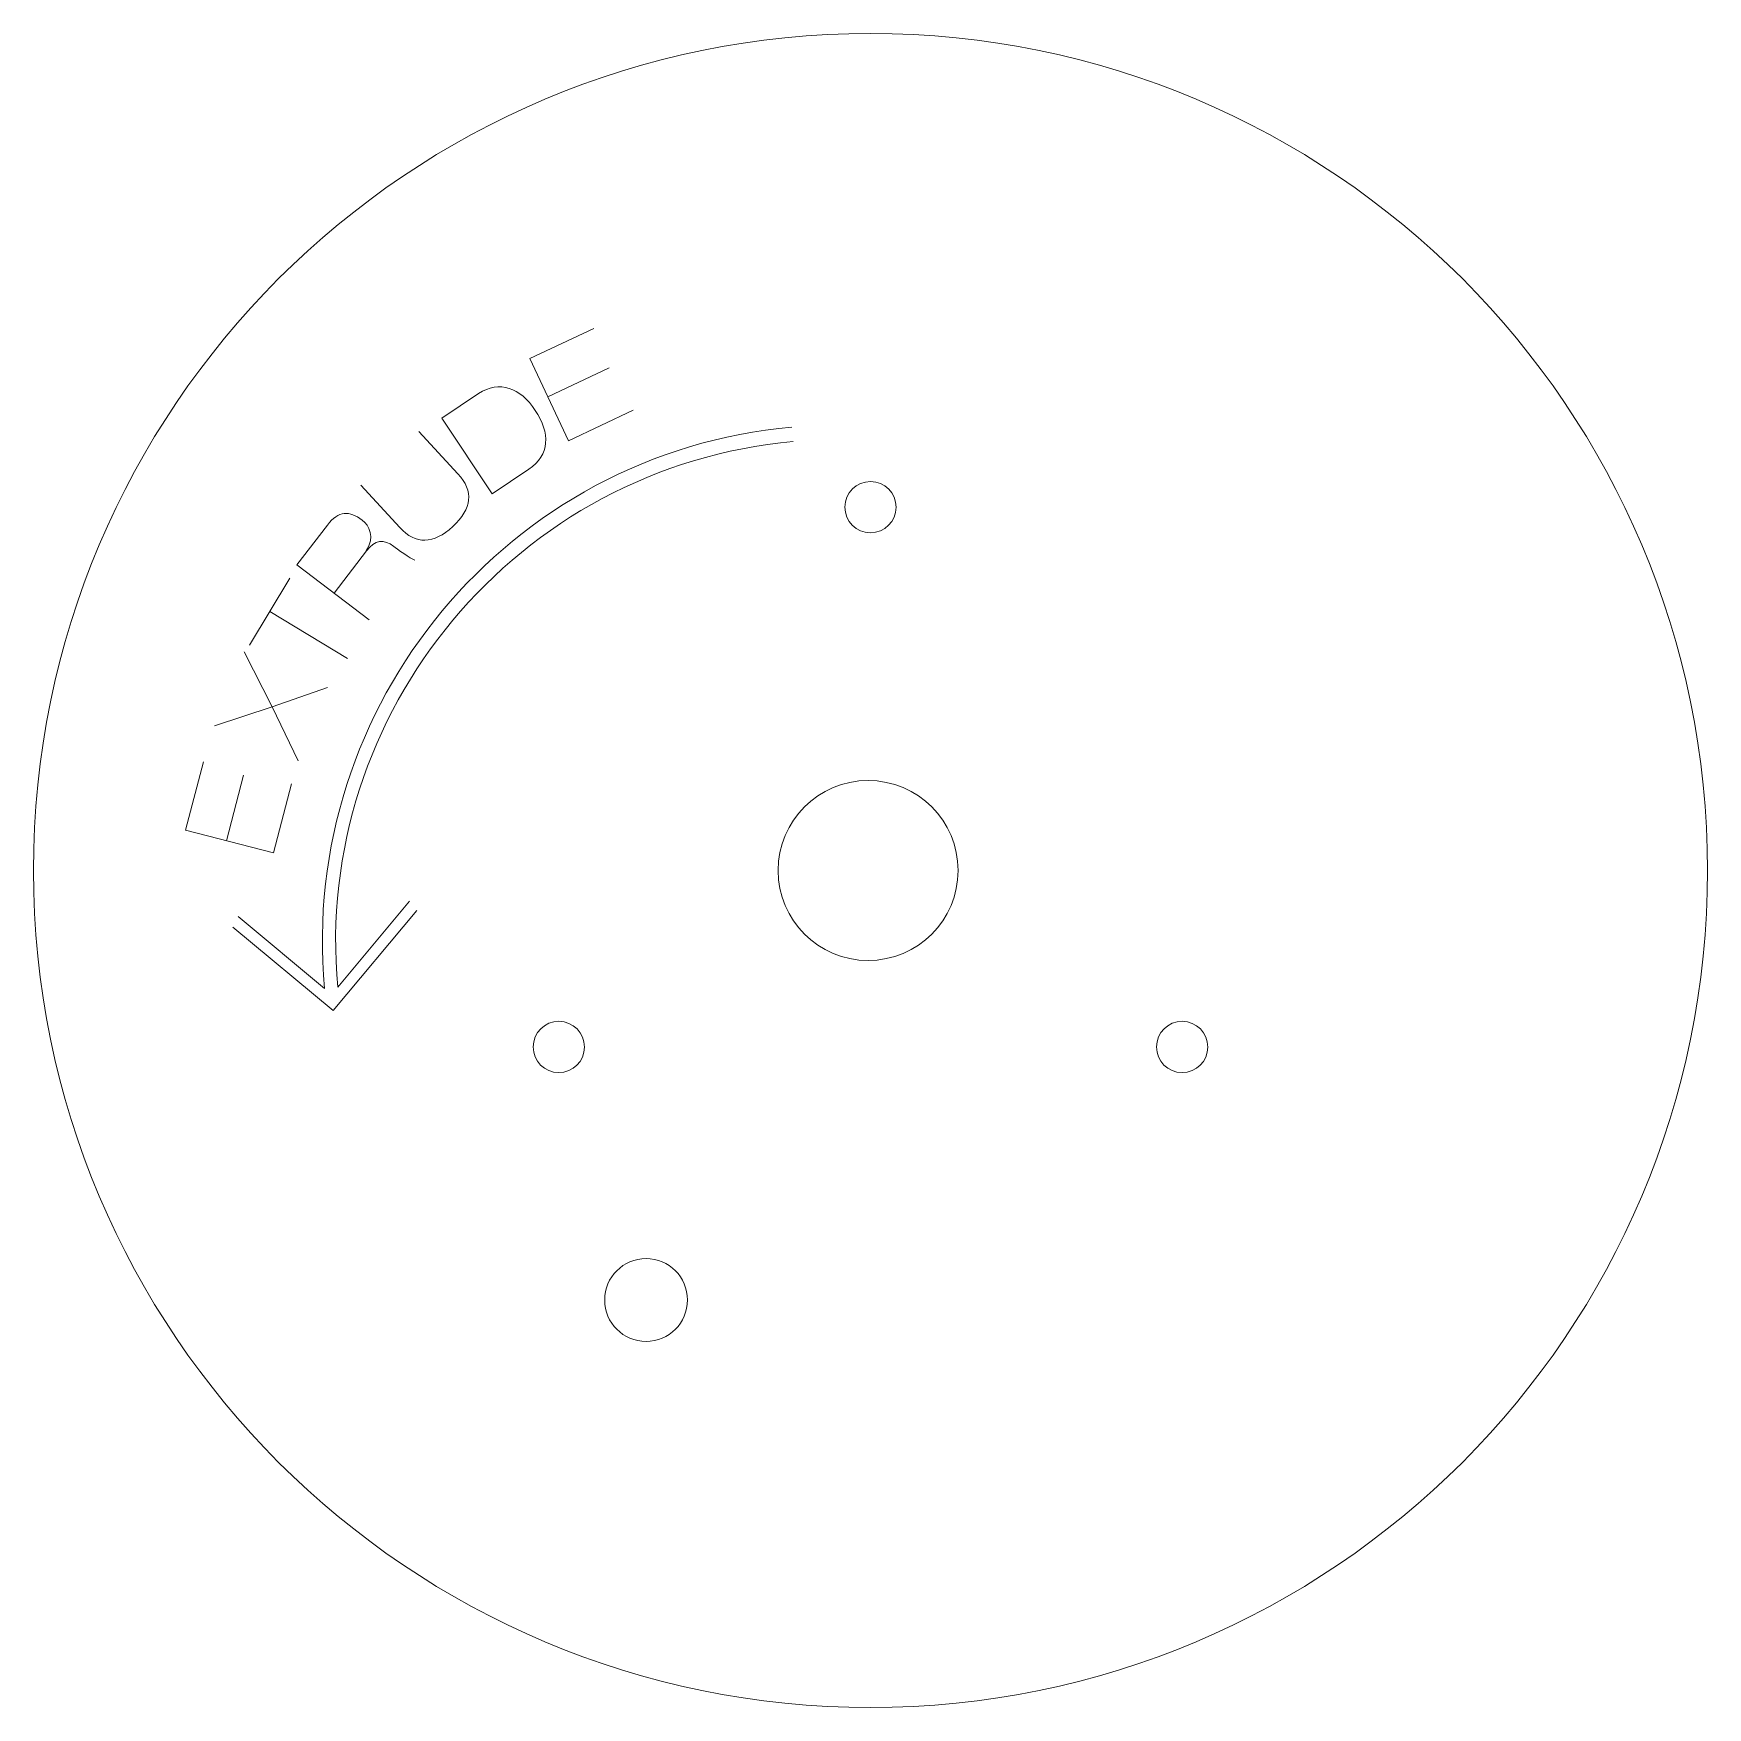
# Model space of a CAD drawing. Header units: inches. Extents: x 3 to 278, y -374 to -4.
# Drawn here: x 4.3 to 97.3, y -226.2 to -133.2 of the extents above; entities that cross this region are included whole.
import ezdxf

# ---------------------------------------------------------------- set-up
doc = ezdxf.new("R2010")
doc.units = ezdxf.units.IN
doc.header["$MEASUREMENT"] = 0
doc.layers.add('Layer 1', color=7, linetype='Continuous')

# ---------------------------------------------------------------- blocks, each defined once
blk = doc.blocks.new('block 67')
at = {"layer": 'Layer 1', "lineweight": 0}
blk.add_open_spline([(40.61, -203.542), (40.61, -204.813), (39.58, -205.844), (38.309, -205.844), (37.037, -205.844), (36.007, -204.813), (36.007, -203.542), (36.007, -202.271), (37.037, -201.24), (38.309, -201.24), (39.58, -201.24), (40.61, -202.271), (40.61, -203.542)], degree=3, knots=[0, 0, 0, 0, 1, 1, 1, 2, 2, 2, 3, 3, 3, 4, 4, 4, 4], dxfattribs=at)
blk = doc.blocks.new('block 68')
at = {"layer": 'Layer 1', "lineweight": 0}
blk.add_open_spline([(34.886, -189.484), (34.883, -190.271), (34.243, -190.907), (33.456, -190.904), (32.67, -190.902), (32.033, -190.263), (32.035, -189.476), (32.037, -188.69), (32.677, -188.053), (33.464, -188.055), (34.251, -188.057), (34.887, -188.697), (34.886, -189.484)], degree=3, knots=[0, 0, 0, 0, 1, 1, 1, 2, 2, 2, 3, 3, 3, 4, 4, 4, 4], dxfattribs=at)
blk = doc.blocks.new('block 69')
at = {"layer": 'Layer 1', "lineweight": 0}
blk.add_open_spline([(69.526, -189.484), (69.524, -190.271), (68.884, -190.907), (68.097, -190.904), (67.31, -190.902), (66.674, -190.263), (66.676, -189.476), (66.678, -188.69), (67.318, -188.053), (68.105, -188.055), (68.892, -188.057), (69.528, -188.697), (69.526, -189.484)], degree=3, knots=[0, 0, 0, 0, 1, 1, 1, 2, 2, 2, 3, 3, 3, 4, 4, 4, 4], dxfattribs=at)
blk = doc.blocks.new('block 70')
at = {"layer": 'Layer 1', "lineweight": 0}
blk.add_open_spline([(52.206, -159.483), (52.204, -160.27), (51.564, -160.907), (50.777, -160.905), (49.99, -160.902), (49.353, -160.262), (49.355, -159.476), (49.357, -158.689), (49.997, -158.052), (50.784, -158.054), (51.571, -158.057), (52.208, -158.696), (52.206, -159.483)], degree=3, knots=[0, 0, 0, 0, 1, 1, 1, 2, 2, 2, 3, 3, 3, 4, 4, 4, 4], dxfattribs=at)
blk = doc.blocks.new('block 66')
at = {"layer": 'Layer 1', "lineweight": 0}
for points in [[(97.298, -179.673), (97.298, -205.363), (76.471, -226.19), (50.78, -226.19), (25.09, -226.19), (4.263, -205.363), (4.263, -179.673), (4.263, -153.982), (25.09, -133.156), (50.78, -133.156), (76.471, -133.156), (97.298, -153.982), (97.298, -179.673)], [(55.649, -179.673), (55.649, -182.435), (53.411, -184.673), (50.649, -184.673), (47.887, -184.673), (45.649, -182.435), (45.649, -179.673), (45.649, -176.911), (47.887, -174.673), (50.649, -174.673), (53.411, -174.673), (55.649, -176.911), (55.649, -179.673)]]:
    blk.add_open_spline(points, degree=3, knots=[0, 0, 0, 0, 1, 1, 1, 2, 2, 2, 3, 3, 3, 4, 4, 4, 4], dxfattribs=at)
at = {"layer": 'Layer 1'}
for name in ['block 70', 'block 68', 'block 69', 'block 67']:
    blk.add_blockref(name, (0, 0), dxfattribs=at)

msp = doc.modelspace()

# ---------------------------------------------------------------- linework, layer by layer
at = {"layer": 'Layer 1', "lineweight": 0}
for points in [[(37.592, -154.092), (34, -155.787), (31.847, -151.221), (35.403, -149.545)], [(32.849, -153.344), (36.256, -151.738)], [(22.768, -161.904), (20.975, -164.26)], [(16.263, -167.158), (18.507, -163.427)], [(21.716, -167.883), (17.392, -165.282)], [(15.965, -167.523), (17.524, -170.575)], [(20.609, -169.503), (17.524, -170.575)], [(18.97, -173.581), (17.524, -170.575), (14.315, -171.629)], [(18.601, -174.854), (17.603, -178.699), (12.718, -177.432), (13.705, -173.628)], [(14.989, -178.021), (15.936, -174.375)], [(25.559, -181.893), (20.915, -187.46), (15.348, -182.816)]]:
    msp.add_lwpolyline(points, dxfattribs=at)
for points, knots in [([(26.954, -154.538), (26.954, -154.538), (29, -153.172), (29, -153.172), (30.158, -152.4), (31.317, -152.851), (32.153, -154.103), (32.988, -155.355), (32.96, -156.598), (31.8, -157.371), (31.8, -157.371), (29.756, -158.736), (29.756, -158.736), (29.756, -158.736), (26.954, -154.538), (26.954, -154.538)], [0, 0, 0, 0, 1, 1, 1, 2, 2, 2, 3, 3, 3, 4, 4, 4, 5, 5, 5, 5]), ([(15.631, -182.224), (15.631, -182.224), (20.434, -186.23), (20.434, -186.23), (19.01, -170.458), (30.644, -156.451), (46.417, -155.027)], [0, 0, 0, 0, 1, 1, 1, 2, 2, 2, 2]), ([(25.682, -155.275), (25.682, -155.275), (27.853, -157.629), (27.853, -157.629), (28.739, -158.591), (28.64, -159.567), (27.563, -160.559), (26.487, -161.55), (25.507, -161.571), (24.621, -160.61), (24.621, -160.61), (22.45, -158.255), (22.45, -158.255)], [0, 0, 0, 0, 1, 1, 1, 2, 2, 2, 3, 3, 3, 4, 4, 4, 4]), ([(25.162, -181.377), (25.162, -181.377), (21.169, -186.163), (21.169, -186.163), (19.784, -170.835), (31.163, -157.218), (46.49, -155.834)], [0, 0, 0, 0, 1, 1, 1, 2, 2, 2, 2]), ([(22.916, -165.745), (22.916, -165.745), (18.908, -162.679), (18.908, -162.679), (18.908, -162.679), (20.597, -160.473), (20.597, -160.473), (21.21, -159.671), (21.824, -159.659), (22.537, -160.204), (22.918, -160.497), (23.255, -161.163), (22.761, -161.89), (22.761, -161.89), (22.768, -161.904), (22.768, -161.904), (23.246, -161.291), (23.738, -161.241), (24.289, -161.662), (24.434, -161.773), (25.241, -162.371), (25.463, -162.417)], [0, 0, 0, 0, 1, 1, 1, 2, 2, 2, 3, 3, 3, 4, 4, 4, 5, 5, 5, 6, 6, 6, 7, 7, 7, 7])]:
    msp.add_open_spline(points, degree=3, knots=knots, dxfattribs=at)

# ---------------------------------------------------------------- block references
at = {"layer": 'Layer 1'}
msp.add_blockref('block 66', (0, 0), dxfattribs=at)

doc.saveas('drawing.dxf')
